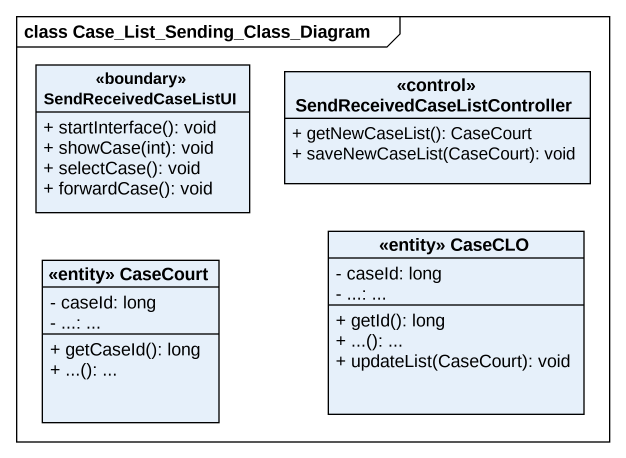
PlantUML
@startuml
mainframe class Case_List_Sending_Class_Diagram
hide circle
hide empty members
skinparam classAttributeIconSize 0
class "<<boundary>> SendReceivedCaseListUI" as boundary_ {
  + startInterface(): void
  + showCase(int): void
  + selectCase(): void
  + forwardCase(): void
}
class "<<control>> SendReceivedCaseListController" as control_SendReceivedCaseList {
  + getNewCaseList(): CaseCourt
  + saveNewCaseList(CaseCourt): void
}
class "<<entity>> CaseCourt" as entity_CaseCourt {
  - caseId: long
  - ...: ...
  + getCaseId(): long
  + ...(): ...
}
class "<<entity>> CaseCLO" as entity_CaseCLO {
  - caseId: long
  - ...: ...
  + getId(): long
  + ...(): ...
  + updateList(CaseCourt): void
}
@enduml
